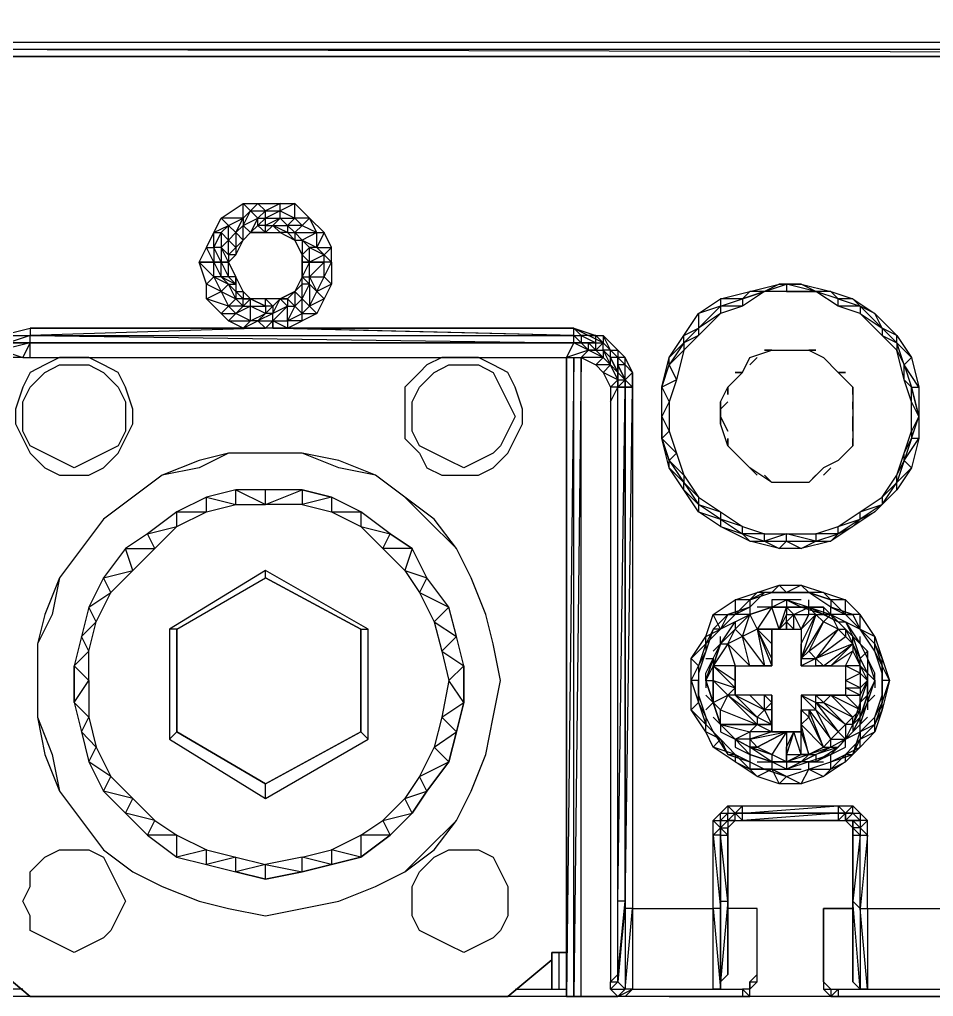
# Model space of a CAD drawing. Header units: millimetres. Extents: x 0 to 3881, y 0 to 2744.
# Drawn here: x 1746.8 to 1777.38, y 1938.23 to 1970.94 of the extents above; entities that cross this region are included whole.
import ezdxf

# ---------------------------------------------------------------- set-up
doc = ezdxf.new("R2010")
doc.units = ezdxf.units.MM

# ---------------------------------------------------------------- blocks, each defined once
blk = doc.blocks.new('A$C147918ED')
at = {"flags": 128}
for points in [[(104.678, 112.379), (104.678, 133.026), (104.678, 133.271), (104.433, 133.271), (104.187, 133.517), (0.737, 133.517), (0.491, 133.271), (0.246, 133.026), (0.246, 112.379), (0.246, 31.96), (0.491, 31.714), (0.491, 31.468), (0.737, 31.468), (1.965, 31.468), (2.211, 31.468), (2.456, 31.468), (102.468, 31.468), (102.713, 31.468), (102.959, 31.468)], [(8.597, 22.135), (9.579, 22.38), (17.454, 22.38), (16.702, 22.38), (16.211, 22.626), (15.966, 22.872), (15.474, 23.363), (15.474, 23.854), (15.229, 24.591), (15.474, 25.082), (15.72, 25.574), (15.966, 26.065), (16.702, 26.556), (17.194, 26.556), (17.945, 26.556), (18.436, 26.556)], [(18.682, 25.819), (19.173, 25.574), (18.927, 26.065), (18.436, 26.556)], [(16.702, 26.065), (16.702, 25.819), (16.948, 26.31)], [(16.948, 25.574), (16.702, 25.328), (16.948, 25.574), (16.702, 25.819), (17.194, 26.065), (16.948, 26.31)], [(16.211, 25.819), (16.457, 25.574), (16.702, 26.065)], [(17.454, 25.819), (17.454, 26.065), (17.194, 25.819), (17.454, 25.574), (16.948, 25.574)], [(18.927, 26.065), (19.419, 25.574)], [(15.229, 24.591), (15.72, 24.591), (15.474, 25.082), (15.72, 25.082), (15.72, 25.574), (16.211, 25.819)], [(15.966, 25.574), (16.211, 25.328), (15.966, 25.082), (15.72, 25.082), (15.966, 25.574), (16.211, 25.819)], [(15.72, 25.574), (15.966, 25.574), (15.966, 25.082), (15.966, 24.591), (15.72, 24.591), (15.966, 24.591), (15.72, 25.082), (15.72, 24.591)], [(16.211, 24.837), (16.211, 25.328), (16.211, 25.819)], [(17.454, 25.574), (17.945, 25.574), (18.436, 25.328), (18.682, 24.837), (18.682, 24.591), (18.682, 24.1), (18.436, 23.609), (17.945, 23.363), (17.454, 23.363), (16.948, 23.363), (16.702, 23.609), (16.457, 24.1), (16.211, 24.591), (16.457, 24.837), (16.702, 25.328), (16.948, 25.574), (17.454, 25.574), (17.454, 25.819), (17.194, 25.819)], [(18.191, 25.574), (18.436, 25.574), (18.436, 25.328), (18.682, 25.328), (18.436, 25.574), (19.173, 25.574), (18.682, 25.328), (18.682, 24.837), (18.927, 25.082), (18.682, 25.328), (19.173, 25.082), (18.927, 25.082), (19.419, 24.837), (18.927, 24.591), (19.419, 24.591), (19.419, 24.837), (19.173, 25.082), (19.173, 25.574), (19.419, 25.574), (19.173, 25.082), (19.664, 25.082), (19.419, 24.837), (19.664, 24.591), (19.664, 23.854), (19.173, 23.609), (19.419, 24.1), (19.664, 23.854), (19.419, 23.363), (18.927, 23.117), (19.173, 23.609), (18.927, 23.854), (18.927, 24.1), (19.173, 23.609), (19.419, 23.363), (19.173, 22.872), (18.927, 23.117), (18.682, 23.363), (18.927, 23.854), (18.682, 23.854), (18.682, 24.1)], [(19.664, 24.591), (19.664, 25.082), (19.419, 25.574)], [(16.457, 24.837), (16.702, 25.328)], [(18.927, 24.591), (18.682, 24.591), (18.927, 24.591), (18.927, 25.082), (18.682, 25.328), (18.682, 24.837), (18.436, 25.328)], [(16.211, 23.854), (15.966, 24.1), (15.966, 24.591), (15.72, 24.591), (15.966, 24.1), (15.72, 24.1), (16.211, 23.854), (15.966, 23.609), (16.457, 23.363), (16.211, 23.117)], [(16.457, 23.854), (16.457, 24.1), (16.211, 24.591), (16.457, 24.1), (16.211, 24.1)], [(19.419, 24.1), (19.664, 24.591), (19.419, 24.591), (18.927, 24.591), (18.682, 24.1), (18.927, 23.854), (18.927, 23.117), (18.682, 22.872), (19.173, 22.872), (18.682, 22.626), (18.682, 22.872), (18.436, 23.117)], [(18.682, 24.591), (18.927, 24.591), (18.682, 24.837)], [(16.211, 23.854), (16.457, 23.854), (16.457, 23.609), (16.702, 23.609), (16.457, 24.1), (16.457, 23.609), (16.702, 23.363)], [(18.191, 22.38), (18.682, 22.626), (18.191, 22.626), (18.682, 22.872), (18.682, 23.363), (18.682, 23.854), (18.436, 23.609), (18.682, 23.363), (18.436, 23.117)], [(39.068, 17.699), (38.577, 16.962), (37.84, 16.225), (37.103, 15.734), (36.367, 15.243), (35.384, 14.997), (34.647, 14.997), (33.665, 15.243), (32.682, 15.734), (31.945, 16.225), (31.454, 16.962), (30.963, 17.699), (30.717, 18.682), (30.717, 19.419), (30.717, 20.401), (30.963, 21.398), (31.454, 22.135), (31.945, 22.872), (32.682, 23.363), (33.665, 23.609), (34.647, 23.854), (35.384, 23.854), (36.367, 23.609), (37.103, 23.363), (37.84, 22.872), (38.577, 22.135)], [(38.577, 22.135), (39.068, 21.398), (38.577, 21.889), (38.577, 22.135), (38.086, 22.38), (37.84, 22.872), (37.349, 23.117), (37.103, 23.363), (36.612, 23.363), (36.367, 23.609), (35.875, 23.609), (35.384, 23.854), (34.893, 23.854), (34.647, 23.854), (34.156, 23.609), (33.665, 23.609), (33.419, 23.363), (32.682, 23.363), (32.682, 23.117), (31.945, 22.872), (31.945, 22.38), (32.682, 23.117), (32.682, 22.872), (31.945, 22.38), (31.945, 22.135)], [(34.893, 23.609), (35.875, 23.609), (34.893, 23.854)], [(36.612, 23.363), (37.349, 23.117), (36.612, 23.117), (36.612, 23.363), (35.875, 23.609)], [(16.948, 22.626), (17.454, 22.872), (16.948, 23.117), (17.454, 23.117), (16.948, 23.363), (16.702, 23.363)], [(17.699, 22.626), (18.191, 23.117), (17.699, 22.872), (17.945, 23.363), (17.454, 23.363)], [(16.457, 22.872), (16.702, 23.117), (16.211, 23.117)], [(16.948, 22.626), (16.948, 23.117), (16.457, 22.872)], [(17.699, 22.626), (17.699, 22.872), (17.454, 22.872), (17.699, 23.117), (17.699, 22.872), (17.194, 22.626)], [(17.699, 23.117), (17.454, 23.117), (17.454, 22.872), (17.194, 22.626), (17.454, 22.38)], [(18.191, 22.38), (17.699, 22.38)], [(27.77, 22.38), (28.261, 22.135), (28.752, 22.135), (29.244, 21.644), (29.489, 21.398)], [(28.015, 21.889), (27.77, 22.135), (27.77, 22.38)], [(37.595, 2.947), (40.297, 2.947), (40.297, 19.91), (40.297, 20.647), (40.542, 21.152), (40.788, 21.644), (41.279, 21.889), (41.77, 22.135), (42.507, 22.38), (62.663, 22.38), (63.399, 22.135), (63.645, 22.135), (64.136, 21.644), (64.382, 21.398)], [(8.597, 22.135), (9.579, 22.135), (8.843, 21.889)], [(27.77, 21.889), (9.579, 21.889), (9.579, 22.135)], [(28.015, 22.135), (28.507, 21.889), (28.015, 21.889), (28.261, 21.889), (28.015, 21.889), (28.261, 21.644), (28.261, 21.889), (28.507, 21.889), (28.507, 22.135)], [(28.752, 21.889), (28.507, 22.135)], [(31.945, 22.135), (31.454, 21.644), (30.963, 21.152), (31.209, 20.647), (30.963, 19.91), (30.717, 19.419), (30.963, 18.927), (30.717, 18.682), (31.209, 18.19), (30.963, 17.945), (31.454, 17.454), (31.454, 17.208), (31.945, 16.717), (31.945, 16.471), (32.682, 16.225), (32.682, 15.98), (31.945, 16.471), (31.945, 16.225), (32.682, 15.98), (32.682, 15.734), (33.419, 15.489), (33.665, 15.243), (34.156, 15.243), (34.647, 14.997), (34.893, 15.243), (35.384, 14.997), (35.875, 15.243), (36.367, 15.243), (36.612, 15.489), (37.103, 15.734), (37.349, 15.98), (37.84, 16.225), (38.086, 16.471), (38.577, 16.962), (38.577, 17.208), (39.068, 17.699), (38.823, 17.945), (39.314, 18.682), (39.068, 17.699)], [(9.334, 21.398), (9.579, 21.398), (9.579, 21.889), (8.843, 21.889), (8.106, 21.644)], [(9.579, 21.398), (9.579, 21.889), (9.334, 21.398), (9.579, 21.889), (8.597, 21.644), (9.334, 21.398), (8.597, 21.398)], [(9.579, 21.398), (12.036, 21.398), (13.509, 21.398), (21.629, 21.398), (23.103, 21.398), (27.524, 21.398), (27.77, 21.889)], [(28.998, 19.91), (28.998, 0.491), (29.244, 0.737), (29.244, 3.193), (29.244, 20.401), (29.244, 20.647), (28.998, 21.152), (28.752, 21.398), (28.261, 21.644), (27.77, 21.889), (28.015, 21.889)], [(28.752, 21.889), (28.998, 21.644), (29.244, 21.644), (29.244, 21.398), (28.998, 21.644), (29.244, 21.398), (28.998, 21.398), (28.752, 21.644), (28.998, 21.152), (28.998, 21.398), (28.998, 21.644), (29.244, 21.398), (29.244, 20.892)], [(30.717, 19.419), (30.717, 20.401), (30.963, 21.152), (30.963, 21.398), (31.454, 21.889), (30.963, 21.152)], [(32.682, 19.91), (32.928, 20.401), (33.419, 20.892), (33.665, 21.398), (34.402, 21.644), (34.893, 21.644), (35.63, 21.644), (36.121, 21.398), (36.612, 20.892), (37.103, 20.401), (37.103, 19.91), (37.103, 19.173), (37.103, 18.436), (36.612, 17.945), (36.121, 17.699), (35.63, 17.208), (34.893, 17.208), (34.402, 17.208), (33.665, 17.699), (33.419, 17.945), (32.928, 18.436), (32.682, 19.173), (32.682, 19.91), (32.928, 20.401), (33.419, 20.892), (33.665, 21.398), (34.402, 21.644), (34.893, 21.644), (35.63, 21.644), (36.121, 21.398), (36.612, 20.892), (37.103, 20.401), (37.103, 19.91), (37.103, 19.173), (37.103, 18.436), (36.612, 17.945), (36.121, 17.699), (35.63, 17.208), (34.893, 17.208), (34.402, 17.208), (33.665, 17.699), (33.419, 17.945), (32.928, 18.436), (32.682, 19.173)], [(27.524, 17.454), (27.524, 21.398), (27.524, 0), (27.77, 0), (28.015, 0), (29.244, 0)], [(28.015, 0), (28.015, 21.398), (27.77, 0), (27.77, 21.398), (27.524, 0), (27.524, 21.398)], [(29.244, 20.892), (29.244, 21.152), (29.244, 21.398), (29.244, 21.152)], [(29.489, 20.647), (29.489, 21.152), (29.489, 21.398), (29.244, 21.398), (29.489, 21.152), (29.244, 21.152)], [(29.735, 20.892), (29.489, 21.398)], [(29.489, 3.193), (29.244, 3.193), (29.489, 20.401)], [(32.682, 19.419), (32.928, 18.927), (32.682, 19.419), (32.682, 19.664)], [(36.121, 0.737), (36.121, 0.491), (36.121, 0.246), (36.367, 0.246), (36.367, 0), (36.612, 0.246), (36.612, 0), (40.542, 0), (40.297, 0.246), (40.542, 0.246), (40.542, 0.491), (40.788, 0.737), (41.033, 0.491), (41.033, 19.91)], [(18.682, 16.962), (19.664, 16.717), (18.682, 16.471), (19.664, 16.225), (20.647, 15.734), (21.384, 14.997), (21.629, 15.489), (22.366, 14.997), (21.384, 14.997), (22.121, 14.26), (22.612, 13.524), (23.103, 12.541), (23.349, 11.559), (23.594, 10.576), (23.349, 9.348), (23.103, 8.351), (22.612, 7.369), (22.121, 6.632), (21.384, 5.895), (22.366, 6.141), (22.121, 6.632), (22.857, 6.877), (22.612, 7.369), (23.594, 7.86), (23.103, 8.351), (23.84, 8.857), (23.349, 9.348), (24.086, 9.839), (23.594, 10.576), (24.086, 11.067), (24.086, 9.839), (23.84, 8.857), (23.594, 7.86), (22.857, 6.877), (22.366, 6.141), (21.629, 5.404), (20.647, 4.667), (19.664, 4.421), (18.682, 4.176), (17.454, 3.93), (16.457, 4.176)], [(18.682, 16.962), (17.454, 16.962)], [(11.053, 9.839), (11.053, 11.067), (11.544, 10.576), (11.544, 11.559), (11.79, 12.541), (12.281, 13.524), (13.018, 14.26), (13.755, 14.997), (14.492, 15.734), (15.474, 16.225), (16.457, 16.471), (17.454, 16.471)], [(34.893, 15.243), (35.875, 15.243), (34.893, 15.489)], [(20.892, 8.611), (20.892, 12.296), (17.454, 14.26), (14.246, 12.296), (14.246, 8.611), (17.454, 6.632), (20.892, 8.611), (20.647, 8.857), (17.454, 7.123)], [(20.647, 12.296), (17.454, 14.015), (17.454, 14.26)], [(14.492, 12.296), (17.454, 14.015), (20.647, 12.296)], [(37.349, 8.351), (36.858, 7.86), (36.121, 7.369), (35.384, 7.123), (34.647, 7.123), (33.91, 7.369), (33.174, 7.86), (32.437, 8.351), (32.191, 8.857), (31.7, 9.594), (31.7, 10.576), (31.7, 11.313), (32.191, 12.05), (32.437, 12.787), (33.174, 13.278), (33.91, 13.524), (34.647, 13.769), (35.384, 13.769), (36.121, 13.524), (36.858, 13.278), (37.349, 12.787)], [(37.84, 11.804), (38.086, 11.067), (37.84, 11.559), (37.84, 11.804), (37.349, 12.296), (37.349, 12.787), (36.858, 12.787), (36.858, 13.278), (36.367, 13.278), (36.121, 13.524), (35.63, 13.524), (35.384, 13.769), (34.893, 13.524), (34.647, 13.769), (34.402, 13.524), (33.91, 13.524), (33.665, 13.278), (33.174, 13.278), (33.174, 12.787), (33.665, 13.278), (33.665, 13.032), (33.174, 12.787), (32.928, 12.787), (32.682, 12.296), (32.437, 12.296), (32.191, 11.804), (32.191, 11.559)], [(35.384, 13.278), (34.893, 13.278), (35.63, 13.032), (35.63, 13.278)], [(34.893, 13.032), (35.384, 13.032), (34.893, 13.278), (35.384, 13.032), (35.63, 13.032)], [(34.647, 12.296), (34.402, 12.296), (34.647, 12.296), (34.402, 13.032), (33.91, 12.296), (34.156, 11.067), (33.665, 11.067), (32.928, 11.804)], [(32.928, 11.804), (33.174, 11.067), (33.665, 11.067), (33.419, 12.05), (33.665, 12.787), (33.91, 12.296), (33.419, 12.05), (34.156, 11.067)], [(33.174, 12.541), (33.665, 12.787), (33.174, 12.787)], [(33.665, 13.032), (33.665, 12.787), (34.402, 13.032), (33.91, 13.032)], [(34.402, 11.804), (34.402, 12.296), (33.91, 12.296), (34.647, 12.296), (34.893, 13.032), (34.893, 12.787), (35.138, 12.787)], [(34.647, 12.296), (34.893, 12.296), (34.893, 12.541), (34.893, 12.296), (35.138, 12.296), (35.384, 12.296), (35.138, 12.787), (35.63, 12.787), (35.384, 12.296), (35.63, 12.787), (35.63, 13.032), (35.875, 12.787), (36.367, 12.787)], [(35.384, 13.032), (35.63, 13.032), (34.893, 13.032), (35.138, 12.787), (35.63, 13.032)], [(35.875, 11.313), (35.63, 11.559), (35.384, 11.313), (35.875, 11.313), (35.384, 11.067), (35.384, 11.313), (36.121, 12.541), (35.875, 12.787), (35.384, 11.313), (35.384, 11.804), (35.875, 12.787), (35.384, 12.296), (35.384, 11.804)], [(35.63, 13.032), (36.367, 12.787), (36.367, 13.032)], [(35.875, 12.787), (35.63, 12.787)], [(36.121, 12.541), (36.367, 12.787), (36.612, 12.296), (36.858, 12.296), (36.858, 12.05), (37.103, 11.804), (37.103, 11.559), (37.349, 11.067)], [(36.858, 12.787), (36.367, 12.787), (36.858, 12.541), (37.349, 12.296)], [(37.349, 12.296), (37.84, 12.05), (37.349, 12.787)], [(32.437, 11.559), (32.682, 11.804), (33.174, 12.541), (32.682, 12.296)], [(36.612, 12.541), (37.103, 12.05), (36.858, 12.296), (37.103, 11.804), (37.103, 12.05), (37.349, 11.804)], [(36.858, 12.541), (37.349, 11.804), (37.349, 12.05)], [(14.246, 8.611), (14.492, 8.857), (14.492, 12.296), (14.246, 12.296)], [(17.454, 6.632), (17.454, 7.123), (14.492, 8.857), (14.492, 12.296), (14.492, 8.857), (17.454, 7.123), (20.647, 8.857)], [(20.647, 12.296), (20.892, 12.296)], [(32.682, 11.804), (33.174, 12.296), (32.682, 11.804), (32.928, 11.804), (32.437, 11.067)], [(33.174, 10.085), (33.174, 10.331), (33.174, 10.576), (33.174, 11.067), (33.665, 11.067), (34.156, 11.067), (34.402, 11.067), (34.402, 12.296), (34.647, 12.296), (34.893, 12.296), (35.138, 12.296), (35.384, 12.296), (35.384, 11.804), (35.384, 11.313), (35.384, 11.067), (35.875, 11.067), (36.367, 11.067), (36.858, 11.067), (36.858, 10.576), (36.858, 10.331), (36.858, 10.085), (36.367, 10.085), (35.875, 10.085), (35.384, 10.085), (35.384, 9.594)], [(34.402, 11.067), (34.402, 11.313), (34.402, 11.804), (34.402, 12.296), (34.402, 11.067), (34.402, 11.313), (34.402, 11.804), (33.91, 12.296)], [(32.191, 11.313), (32.437, 11.313), (32.682, 11.804), (32.682, 12.05)], [(32.437, 10.576), (32.437, 11.067), (32.682, 11.804)], [(32.682, 11.804), (32.437, 11.067)], [(37.103, 11.804), (35.875, 11.313), (36.121, 11.067), (35.875, 11.067), (36.367, 11.067), (36.121, 11.067), (37.103, 11.804), (36.858, 12.05)], [(36.367, 11.067), (37.103, 11.804), (37.103, 11.559), (36.367, 11.067), (36.858, 11.067), (37.103, 11.559), (37.349, 11.067), (37.349, 10.822), (36.858, 11.067), (36.858, 10.576), (37.349, 10.822), (37.349, 10.331), (36.858, 10.576), (36.858, 10.331), (37.349, 10.331), (37.349, 10.085)], [(37.349, 11.804), (37.595, 11.313), (37.595, 11.559), (37.595, 10.822), (37.349, 11.313), (37.595, 10.822), (37.349, 11.067), (36.858, 11.067)], [(32.191, 11.559), (31.945, 10.822), (31.945, 10.576), (31.945, 10.085), (31.945, 9.839), (32.191, 9.348), (32.191, 9.102), (32.437, 8.857), (32.682, 8.611), (32.928, 8.106), (33.174, 8.106), (33.665, 7.86), (33.665, 7.614), (33.174, 8.106), (33.174, 7.86), (33.665, 7.614), (33.91, 7.369), (34.402, 7.614), (34.647, 7.123), (34.893, 7.369), (35.384, 7.123), (35.63, 7.614), (36.121, 7.369), (36.367, 7.614), (36.858, 7.86), (36.858, 8.106), (37.349, 8.351), (37.349, 8.611), (37.84, 8.857), (37.349, 8.351)], [(32.437, 9.348), (32.682, 9.102), (32.682, 8.857), (33.174, 8.611), (33.174, 8.351), (33.665, 8.106), (33.174, 8.611), (32.682, 9.102), (32.437, 9.839), (32.191, 10.576), (32.191, 10.822), (32.437, 11.313), (32.191, 10.576), (32.191, 10.331)], [(37.595, 11.313), (37.595, 10.822), (37.595, 10.576), (37.595, 10.085), (37.349, 9.348), (37.595, 10.085), (37.349, 9.839), (37.349, 9.594), (37.103, 9.102), (37.103, 9.348)], [(24.086, 9.839), (24.086, 11.067)], [(31.7, 10.576), (31.945, 11.067), (31.945, 10.576), (31.7, 10.576), (31.945, 9.839), (31.945, 10.576)], [(33.174, 10.331), (33.174, 10.085), (33.174, 10.331), (33.174, 10.576), (33.174, 11.067), (32.437, 11.067)], [(37.349, 10.331), (37.595, 10.576), (37.349, 9.839), (37.349, 10.085), (37.595, 10.576)], [(37.84, 10.085), (37.595, 9.839), (37.84, 10.576), (37.84, 10.331)], [(38.332, 10.576), (38.086, 10.576)], [(11.053, 9.839), (11.299, 8.857)], [(32.191, 9.594), (32.437, 9.839), (32.191, 10.085)], [(34.402, 7.86), (33.665, 8.351), (33.174, 8.611), (33.665, 8.351), (33.665, 8.106), (33.174, 8.611), (32.682, 9.102), (32.437, 9.839)], [(32.682, 9.102), (33.91, 9.102), (32.928, 10.085)], [(34.156, 9.594), (33.665, 10.085), (33.174, 10.085), (34.156, 9.594), (33.91, 9.348), (33.91, 9.102), (34.402, 8.857), (33.665, 8.857)], [(34.402, 8.857), (34.402, 9.102), (34.402, 9.594), (34.402, 10.085), (34.156, 10.085), (33.665, 10.085), (33.174, 10.085)], [(34.402, 9.102), (34.402, 9.594), (34.156, 9.594), (34.402, 9.839), (34.402, 9.594), (34.402, 10.085), (34.402, 8.857), (34.402, 9.102), (33.91, 9.102), (34.402, 9.102), (33.91, 9.348)], [(34.402, 10.085), (34.402, 8.857), (34.647, 8.857), (34.893, 8.857), (35.138, 8.857), (35.384, 8.857), (35.384, 9.102)], [(34.893, 7.86), (35.384, 8.106), (35.63, 8.106), (35.384, 8.106), (35.384, 8.857), (35.63, 8.106), (36.121, 8.351), (36.367, 8.351), (36.367, 8.611), (36.858, 8.611), (37.103, 9.102), (37.103, 8.857), (37.349, 9.102), (37.349, 9.348), (37.349, 9.839), (37.103, 9.102), (37.349, 9.348), (37.103, 8.857)], [(35.875, 9.839), (36.121, 9.839), (35.875, 10.085), (36.367, 10.085), (36.121, 9.839)], [(35.875, 9.594), (35.875, 9.839)], [(36.367, 10.085), (36.858, 10.085), (37.349, 9.594), (37.349, 10.085)], [(37.595, 9.348), (37.349, 9.102), (37.595, 9.839), (37.595, 9.594)], [(35.384, 9.102), (35.63, 9.348), (36.121, 8.351), (35.63, 9.594), (35.875, 9.594)], [(35.63, 9.594), (36.367, 8.611), (36.121, 8.351)], [(11.299, 8.857), (11.544, 7.86)], [(32.682, 9.102), (33.665, 8.857), (33.91, 9.102)], [(34.893, 8.857), (34.402, 8.106), (33.91, 8.351), (33.665, 8.351), (33.91, 8.351), (33.665, 8.611), (33.665, 8.351)], [(34.893, 8.857), (34.893, 8.351), (34.893, 8.106), (34.893, 7.86), (34.893, 8.106), (35.384, 8.106), (35.138, 8.857), (34.893, 8.857), (34.893, 8.351), (35.138, 8.857), (34.893, 8.106), (34.893, 8.351)], [(35.384, 8.106), (35.384, 8.857), (35.138, 8.857)], [(35.384, 9.102), (35.384, 8.857)], [(37.103, 9.102), (36.858, 9.102), (36.858, 8.611), (36.612, 8.857)], [(36.858, 8.611), (36.612, 8.351), (36.858, 8.611), (36.367, 8.351), (36.612, 8.351), (35.875, 8.106), (36.367, 8.351), (35.63, 8.106), (35.875, 8.106), (35.384, 7.86)], [(35.875, 7.86), (36.612, 8.351), (36.367, 8.106), (35.875, 7.86), (35.384, 7.86)], [(11.544, 7.86), (12.036, 6.877)], [(33.91, 7.86), (34.402, 7.86), (33.665, 8.106), (33.665, 7.86)], [(34.893, 7.369), (35.63, 7.614), (36.367, 7.614), (36.367, 7.86), (36.858, 8.106), (36.367, 7.614)], [(35.63, 7.614), (35.63, 7.86), (34.893, 7.614), (35.384, 7.614)], [(36.367, 7.86), (36.367, 8.106), (35.63, 7.86), (36.121, 7.86)], [(12.036, 6.877), (12.772, 6.141)], [(29.735, 2.947), (32.437, 2.947), (32.437, 5.404), (32.437, 5.895), (32.682, 6.141), (32.928, 6.386), (33.419, 6.386), (36.612, 6.386), (37.103, 6.386), (37.349, 6.141)], [(36.612, 6.141), (33.419, 5.895), (33.419, 6.141), (36.612, 6.386), (36.612, 6.141), (33.419, 6.141), (33.174, 6.141), (33.419, 6.141), (33.419, 6.386), (33.174, 6.141), (32.928, 5.895)], [(36.612, 6.386), (36.858, 6.141)], [(12.772, 6.141), (13.509, 5.404)], [(32.437, 5.404), (32.682, 5.649), (32.437, 5.895), (32.682, 5.895), (32.682, 6.141), (32.928, 6.141)], [(32.682, 5.404), (32.682, 5.649), (32.682, 5.895), (32.682, 5.649), (32.682, 5.404), (32.682, 5.649), (32.928, 5.895), (32.928, 6.141)], [(32.928, 6.141), (32.682, 5.895), (32.928, 5.895), (32.928, 5.649), (32.928, 5.404), (32.928, 5.649), (33.174, 5.895), (33.419, 5.895), (36.612, 5.895), (36.858, 5.895), (37.103, 5.649), (37.103, 5.404), (37.349, 5.404), (37.103, 5.649)], [(32.928, 3.193), (32.682, 5.404), (32.928, 5.404), (32.682, 5.649), (32.928, 5.649), (33.174, 5.895), (32.928, 5.895)], [(32.928, 5.895), (32.928, 6.141)], [(33.174, 5.895), (33.419, 5.895), (33.174, 6.141)], [(36.858, 6.141), (36.612, 6.141), (36.612, 5.895), (33.419, 5.895)], [(37.103, 5.649), (37.103, 5.895), (37.349, 5.895), (36.858, 5.895)], [(37.349, 5.649), (37.103, 5.895)], [(37.349, 5.649), (37.595, 5.895), (37.349, 5.895), (37.349, 5.649), (37.103, 5.649)], [(37.595, 5.404), (37.595, 5.895), (37.349, 6.141)], [(13.509, 5.404), (14.492, 4.667)], [(32.682, 2.947), (32.682, 3.193), (32.928, 3.193), (32.928, 5.404), (32.928, 3.193), (32.928, 0.737), (32.928, 3.193), (32.682, 0.491), (32.682, 3.193), (32.682, 0.246), (32.682, 2.947), (32.437, 2.947)], [(37.103, 5.404), (37.103, 3.193), (37.103, 0.737), (37.103, 0.491), (37.349, 0.246), (37.595, 0.246), (37.349, 2.947), (37.349, 0.246), (37.103, 3.193), (37.103, 0.737)], [(14.492, 4.667), (15.474, 4.421)], [(15.474, 4.421), (16.457, 4.176)], [(17.454, 3.93), (17.454, 4.421)], [(33.91, 0.737), (33.665, 0.491), (33.91, 0.491), (33.91, 0.737), (33.91, 2.947), (32.928, 2.947), (32.928, 0.737), (32.682, 0.491), (32.682, 0.246), (32.437, 0.246), (33.419, 0.246), (33.419, 0), (29.489, 0), (29.244, 0), (28.998, 0.246), (28.998, 0.491), (29.244, 0.491), (28.998, 0.246), (29.489, 0.246), (29.244, 0), (29.735, 0.246), (29.489, 0)], [(29.735, 0.246), (29.489, 0.246), (29.244, 0.491), (29.244, 0.737), (29.489, 3.193), (29.244, 0.491), (29.489, 2.947), (29.489, 0.246), (29.735, 2.947), (29.735, 0.246), (32.437, 0.246), (32.437, 2.947), (32.682, 0.246), (32.437, 0.246)], [(33.91, 0.491), (33.91, 0.737), (33.91, 2.947), (32.928, 2.947)], [(36.121, 0.491), (36.121, 0.737), (36.121, 2.947), (37.103, 2.947), (36.121, 2.947), (36.121, 0.737), (36.121, 0.491), (36.367, 0.246), (36.612, 0.246), (37.595, 0.246)], [(37.595, 2.947), (37.595, 0.246), (40.297, 0.246), (40.297, 2.947)], [(27.033, 0.246), (27.279, 0.246), (27.524, 0.246), (27.524, 1.474)], [(27.279, 0.246), (27.279, 1.474)], [(30.963, 0), (33.419, 0), (33.665, 0), (33.665, 0.246), (33.91, 0.491)], [(36.121, 0.491), (36.121, 0.246), (36.367, 0), (36.612, 0), (39.068, 0)], [(9.334, 0.246), (7.614, 0.246), (7.369, 0.246), (7.369, 0), (7.123, 0), (6.878, 0), (5.895, 0)], [(25.805, 0.246), (27.033, 0.246)]]:
    blk.add_lwpolyline(points, dxfattribs=at)
for points in [[(104.187, 31.468), (0.737, 31.714), (104.187, 31.714), (104.187, 31.468)], [(0.737, 31.468), (104.187, 31.468), (0.737, 31.468)], [(104.187, 31.468), (0.737, 31.468)], [(16.702, 26.556), (16.948, 26.31), (16.702, 26.065)], [(17.194, 26.556), (16.948, 26.31), (17.454, 26.31)], [(17.945, 26.556), (17.454, 26.31), (17.945, 26.31)], [(17.945, 26.31), (18.436, 26.065), (18.436, 26.556)], [(17.454, 26.31), (17.194, 26.065), (17.454, 26.065)], [(17.945, 26.31), (17.454, 26.065), (17.945, 26.065)], [(15.966, 26.065), (16.211, 25.819), (16.702, 26.065)], [(17.194, 26.065), (16.948, 25.574), (17.194, 25.819)], [(17.945, 26.065), (17.454, 25.819), (17.699, 25.819)], [(17.945, 26.065), (18.436, 26.065), (18.191, 25.819), (18.191, 25.574), (17.945, 25.574), (18.436, 25.328), (18.191, 25.574), (17.699, 25.819), (18.191, 25.819)], [(18.436, 26.065), (18.682, 25.819), (18.191, 25.819), (18.436, 25.574), (18.682, 25.819), (18.927, 26.065)], [(16.211, 25.328), (16.457, 25.574), (16.457, 25.082), (16.211, 25.328)], [(16.457, 25.082), (16.702, 25.328), (16.702, 25.819), (16.457, 25.574), (16.702, 25.328)], [(17.699, 25.819), (17.454, 25.574), (17.945, 25.574)], [(15.966, 25.082), (16.211, 24.837), (16.211, 24.591), (15.966, 24.591), (16.211, 24.591)], [(16.211, 24.837), (16.457, 25.082), (16.457, 24.837)], [(15.72, 24.1), (15.72, 24.591), (15.229, 24.591)], [(16.211, 24.591), (15.966, 24.591), (16.211, 24.1), (15.966, 24.1), (16.457, 23.854), (16.211, 24.1)], [(16.211, 24.591), (16.457, 24.837), (16.211, 24.591)], [(18.682, 24.837), (18.682, 24.591), (18.682, 24.837), (18.682, 24.591), (18.927, 24.591)], [(18.682, 24.591), (18.682, 24.1)], [(18.682, 24.1), (18.927, 24.1), (18.927, 24.591), (18.682, 24.1)], [(18.927, 24.1), (19.419, 24.1), (19.419, 24.591), (18.927, 24.1)], [(15.72, 24.1), (15.966, 23.609), (15.474, 23.854)], [(18.682, 24.1), (18.436, 23.609), (18.682, 23.854)], [(15.966, 23.609), (16.211, 23.117), (15.474, 23.363)], [(16.211, 23.854), (16.457, 23.609), (16.457, 23.363), (16.702, 23.117), (16.702, 23.363), (16.457, 23.363)], [(16.702, 23.363), (16.948, 23.363), (16.702, 23.609)], [(17.945, 23.363), (18.436, 23.609), (18.191, 23.363), (18.191, 23.117)], [(18.191, 23.363), (18.436, 23.609), (18.436, 23.117)], [(31.945, 22.135), (31.454, 21.889), (31.454, 21.644), (31.209, 20.647), (30.717, 20.401), (30.963, 19.91), (30.963, 18.927), (31.209, 18.19), (31.454, 17.454), (31.945, 16.717), (32.682, 16.225), (33.419, 15.734), (34.156, 15.489), (34.893, 15.489), (35.875, 15.489), (36.612, 15.734), (37.349, 16.225), (38.086, 16.717), (38.577, 17.454), (38.823, 18.19), (39.068, 18.927), (39.068, 19.91), (38.823, 20.647), (38.577, 21.644), (38.086, 22.135), (37.349, 22.872), (36.612, 23.117), (35.875, 23.609), (34.893, 23.609), (34.156, 23.609), (33.419, 23.117), (32.682, 22.872)], [(33.419, 23.363), (34.156, 23.609)], [(34.156, 23.609), (34.893, 23.854), (34.893, 23.609)], [(16.702, 23.117), (16.948, 23.117), (16.948, 23.363)], [(17.454, 23.363), (16.948, 23.363), (17.454, 23.117), (17.454, 23.363)], [(17.454, 23.363), (17.699, 23.117), (17.945, 23.363)], [(17.945, 23.363), (18.191, 23.363), (17.945, 23.363)], [(32.682, 23.117), (33.419, 23.363), (33.419, 23.117)], [(16.211, 23.117), (15.966, 22.872), (16.457, 22.872)], [(18.191, 23.117), (18.436, 23.117), (18.191, 22.626)], [(37.349, 23.117), (37.349, 22.872), (38.086, 22.38)], [(16.457, 22.872), (16.211, 22.626), (16.948, 22.626)], [(16.948, 22.626), (16.702, 22.38), (17.194, 22.626)], [(17.454, 22.38), (17.194, 22.626), (17.699, 22.626), (17.454, 22.38)], [(17.699, 22.626), (17.699, 22.38)], [(17.699, 22.626), (18.191, 22.626), (18.191, 22.38)], [(9.579, 22.135), (27.77, 22.135), (17.454, 22.38), (9.579, 22.135)], [(9.579, 22.38), (9.579, 22.135), (27.77, 21.889), (27.77, 22.135), (17.699, 22.38), (17.454, 22.38)], [(17.699, 22.38), (27.77, 22.38)], [(27.77, 22.38), (28.507, 22.135), (28.015, 22.135), (27.77, 22.38)], [(31.454, 21.889), (31.454, 22.135), (31.945, 22.38), (31.454, 21.889)], [(38.086, 22.38), (38.086, 22.135), (38.577, 21.889)], [(27.77, 22.135), (28.015, 22.135), (28.015, 21.889), (27.77, 22.135)], [(28.261, 22.135), (28.507, 22.135), (28.752, 21.889)], [(28.752, 21.889), (28.998, 21.644), (28.752, 22.135)], [(8.843, 21.889), (9.579, 21.889), (8.843, 21.889)], [(27.77, 21.889), (9.579, 21.889)], [(27.524, 21.398), (27.77, 21.889), (27.524, 21.398), (27.77, 21.889), (27.524, 21.398), (28.015, 21.398), (28.261, 21.644), (27.524, 21.398)], [(28.015, 21.889), (27.77, 21.889), (28.015, 21.889)], [(28.015, 21.889), (28.261, 21.644)], [(28.507, 21.644), (28.261, 21.889), (28.507, 21.644)], [(28.752, 21.398), (28.507, 21.644), (28.261, 21.644), (28.507, 21.644)], [(28.507, 21.644), (28.507, 21.889), (28.752, 21.889), (28.507, 21.644)], [(28.752, 21.398), (28.507, 21.644), (28.752, 21.644), (28.752, 21.398)], [(28.752, 21.644), (28.752, 21.889), (28.998, 21.644), (28.752, 21.644)], [(34.402, 21.644), (34.156, 21.644)], [(35.875, 21.644), (35.63, 21.644)], [(38.577, 21.889), (38.577, 21.644), (38.823, 21.152)], [(8.106, 1.474), (7.86, 1.474), (7.614, 1.474), (7.86, 1.474), (8.106, 1.474), (8.106, 1.228), (9.579, 0), (25.559, 0), (27.033, 1.228), (27.033, 1.474), (27.279, 1.474), (27.524, 1.474), (27.524, 21.398), (27.524, 1.474), (27.279, 1.474), (27.033, 1.474), (27.033, 1.228), (25.559, 0), (9.579, 0), (8.106, 1.228)], [(9.088, 19.173), (9.334, 18.682), (9.579, 18.19), (10.071, 17.699), (10.562, 17.454), (11.053, 17.454), (11.544, 17.454), (12.036, 17.699), (12.527, 18.19), (12.772, 18.682), (13.018, 19.173), (13.018, 19.664), (12.772, 20.401), (12.527, 20.892), (12.036, 21.152), (11.544, 21.398), (11.053, 21.398), (10.562, 21.398), (10.071, 21.152), (9.579, 20.892), (9.334, 20.401), (9.088, 19.664)], [(13.018, 19.664), (12.772, 20.401), (12.527, 20.892), (12.036, 21.152), (11.544, 21.398), (11.053, 21.398), (10.562, 21.398), (10.071, 21.152), (9.579, 20.892), (9.334, 20.401), (9.088, 19.664), (9.088, 19.173), (9.334, 18.682), (9.579, 18.19), (10.071, 17.699), (10.562, 17.454), (11.053, 17.454), (11.544, 17.454), (12.036, 17.699), (12.527, 18.19), (12.772, 18.682), (13.018, 19.173)], [(22.121, 19.173), (22.121, 18.682), (22.612, 18.19), (22.857, 17.699), (23.349, 17.454), (24.086, 17.454), (24.577, 17.454), (25.068, 17.699), (25.559, 18.19), (25.805, 18.682), (26.05, 19.173), (26.05, 19.664), (25.805, 20.401), (25.559, 20.892), (25.068, 21.152), (24.577, 21.398), (24.086, 21.398), (23.349, 21.398), (22.857, 21.152), (22.612, 20.892), (22.121, 20.401), (22.121, 19.664)], [(26.05, 19.664), (25.805, 20.401), (25.559, 20.892), (25.068, 21.152), (24.577, 21.398), (24.086, 21.398), (23.349, 21.398), (22.857, 21.152), (22.612, 20.892), (22.121, 20.401), (22.121, 19.664), (22.121, 19.173), (22.121, 18.682), (22.612, 18.19), (22.857, 17.699), (23.349, 17.454), (24.086, 17.454), (24.577, 17.454), (25.068, 17.699), (25.559, 18.19), (25.805, 18.682), (26.05, 19.173)], [(28.015, 21.398), (28.507, 21.152), (28.752, 21.398)], [(28.752, 21.398), (28.998, 21.152)], [(28.998, 21.398), (29.244, 20.892), (28.998, 21.152), (29.244, 20.892)], [(33.91, 21.398), (33.665, 21.152)], [(36.367, 21.152), (36.121, 21.398)], [(38.823, 21.152), (39.068, 21.398), (39.314, 20.401)], [(9.334, 19.91), (9.579, 20.401), (10.071, 20.892), (10.562, 21.152), (11.053, 21.152), (11.544, 21.152), (12.036, 20.892), (12.527, 20.401), (12.772, 19.91), (12.772, 19.419), (12.772, 18.927), (12.527, 18.436), (12.036, 18.19), (11.544, 17.945), (11.053, 17.699), (10.562, 17.945), (10.071, 18.19), (9.579, 18.436), (9.334, 18.927), (9.334, 19.419)], [(10.562, 17.945), (10.071, 18.19), (9.579, 18.436), (9.334, 18.927), (9.334, 19.419), (9.334, 19.91), (9.579, 20.401), (10.071, 20.892), (10.562, 21.152), (11.053, 21.152), (11.544, 21.152), (12.036, 20.892), (12.527, 20.401), (12.772, 19.91), (12.772, 19.419), (12.772, 18.927), (12.527, 18.436), (12.036, 18.19), (11.544, 17.945), (11.053, 17.699)], [(22.366, 19.419), (22.366, 19.91), (22.612, 20.401), (23.103, 20.892), (23.594, 21.152), (24.086, 21.152), (24.577, 21.152), (25.068, 20.892), (25.314, 20.401), (25.559, 19.91), (25.805, 19.419), (25.559, 18.927), (25.314, 18.436), (25.068, 18.19), (24.577, 17.945), (24.086, 17.699), (23.594, 17.945), (23.103, 18.19), (22.612, 18.436), (22.366, 18.927)], [(23.594, 17.945), (23.103, 18.19), (22.612, 18.436), (22.366, 18.927), (22.366, 19.419), (22.366, 19.91), (22.612, 20.401), (23.103, 20.892), (23.594, 21.152), (24.086, 21.152), (24.577, 21.152), (25.068, 20.892), (25.314, 20.401), (25.559, 19.91), (25.805, 19.419), (25.559, 18.927), (25.314, 18.436), (25.068, 18.19), (24.577, 17.945), (24.086, 17.699)], [(28.507, 21.152), (28.752, 20.892), (28.998, 21.152), (28.507, 21.152)], [(29.244, 21.152), (29.489, 20.647), (29.244, 20.401), (29.489, 20.401), (29.489, 20.647)], [(29.489, 21.152), (29.735, 20.892), (29.489, 20.647), (29.489, 21.152)], [(38.823, 20.647), (38.823, 21.152), (39.068, 20.401), (39.314, 19.419), (39.068, 18.927), (39.068, 18.682), (38.823, 17.945), (38.823, 18.19), (39.068, 18.682), (39.314, 19.419), (39.068, 19.91), (39.068, 20.401)], [(28.752, 20.892), (28.998, 20.401), (29.244, 20.647), (28.752, 20.892)], [(29.244, 20.647), (29.244, 20.892), (29.244, 20.647)], [(29.244, 20.892), (29.244, 20.647), (29.489, 20.647)], [(29.244, 20.401), (29.244, 20.647), (29.244, 20.401)], [(29.489, 20.647), (29.489, 20.401)], [(29.489, 20.647), (29.735, 20.401), (29.489, 20.401)], [(29.735, 20.401), (29.735, 20.892), (29.735, 20.401)], [(33.419, 20.892), (33.174, 20.892)], [(36.858, 20.892), (36.612, 20.892)], [(28.998, 19.91), (29.244, 20.401), (28.998, 20.401)], [(29.244, 20.401), (29.489, 20.401), (29.244, 20.401)], [(29.735, 20.401), (29.489, 20.401)], [(29.735, 2.947), (29.489, 2.947), (29.489, 3.193), (29.489, 20.401), (29.489, 2.947), (29.735, 20.401)], [(32.928, 20.401), (32.928, 20.155)], [(37.103, 20.155), (37.103, 20.401)], [(39.314, 20.401), (39.314, 19.419), (39.068, 20.401)], [(32.928, 19.91), (32.682, 19.664)], [(32.682, 19.91), (32.682, 19.173), (32.682, 19.91), (32.682, 19.173), (32.682, 19.91)], [(37.103, 19.664), (37.103, 19.91)], [(30.717, 18.682), (30.717, 19.419)], [(37.103, 18.927), (37.103, 19.419)], [(39.314, 18.682), (39.068, 18.682), (39.314, 19.419), (39.314, 18.682)], [(30.963, 17.945), (30.717, 18.682), (30.963, 17.945)], [(32.928, 18.682), (32.928, 18.436)], [(37.103, 18.436), (37.103, 18.682)], [(9.825, 9.348), (10.071, 8.106), (10.562, 6.877), (11.299, 5.895), (12.036, 4.912), (13.018, 4.176), (14.001, 3.684), (15.229, 3.193), (16.211, 2.947), (17.454, 2.702), (18.682, 2.947), (19.91, 3.193), (21.138, 3.684), (22.121, 4.176), (23.103, 4.912), (23.84, 5.895), (24.331, 6.877), (24.822, 8.106), (25.068, 9.348), (25.314, 10.576), (25.068, 11.804), (24.822, 12.787), (24.331, 14.015), (23.84, 14.997), (23.103, 15.98), (22.121, 16.717), (21.138, 17.454), (19.91, 17.945), (18.682, 18.19), (17.454, 18.19), (16.211, 18.19), (15.229, 17.945), (14.001, 17.454), (13.018, 16.717), (12.036, 15.98), (11.299, 14.997), (10.562, 14.015), (10.071, 12.787), (9.825, 11.804), (9.825, 10.576)], [(9.825, 9.348), (10.071, 8.106), (10.562, 6.877), (11.299, 5.895), (12.036, 4.912), (13.018, 4.176), (14.001, 3.684), (15.229, 3.193), (16.211, 2.947), (17.454, 2.702), (18.682, 2.947), (19.91, 3.193), (21.138, 3.684), (22.121, 4.176), (23.103, 4.912), (23.84, 5.895), (24.331, 6.877), (24.822, 8.106), (25.068, 9.348), (25.314, 10.576), (25.068, 11.804), (24.822, 12.787), (24.331, 14.015), (23.84, 14.997), (23.103, 15.98), (22.121, 16.717), (21.138, 17.454), (19.91, 17.945), (18.682, 18.19), (17.454, 18.19), (16.211, 18.19), (15.229, 17.945), (14.001, 17.454), (13.018, 16.717), (12.036, 15.98), (11.299, 14.997), (10.562, 14.015), (10.071, 12.787), (9.825, 11.804), (9.825, 10.576)], [(16.211, 18.19), (15.229, 17.699), (14.001, 17.454), (13.018, 16.717), (12.036, 15.98), (11.299, 14.997), (10.562, 14.015), (10.316, 12.787), (9.825, 11.804), (9.825, 10.576), (9.825, 9.348), (10.316, 8.106), (10.562, 6.877), (11.299, 5.895), (12.036, 4.912), (13.018, 4.176), (14.001, 3.684), (15.229, 3.193), (16.211, 2.947), (17.454, 2.702), (18.682, 2.947), (19.91, 3.193), (21.138, 3.684), (22.121, 4.176), (22.857, 4.912), (23.84, 5.895), (24.331, 6.877), (24.822, 8.106), (25.068, 9.348), (25.314, 10.576), (25.068, 11.804), (24.822, 12.787), (24.331, 14.015), (23.84, 14.997), (22.857, 15.98), (22.121, 16.717), (21.138, 17.454), (19.91, 17.699), (18.682, 18.19), (17.454, 18.19)], [(25.068, 11.804), (24.822, 12.787), (24.331, 14.015), (23.84, 14.997), (22.857, 15.98), (22.121, 16.717), (21.138, 17.454), (19.91, 17.699), (18.682, 18.19), (17.454, 18.19), (16.211, 18.19), (15.229, 17.699), (14.001, 17.454), (13.018, 16.717), (12.036, 15.98), (11.299, 14.997), (10.562, 14.015), (10.316, 12.787), (9.825, 11.804), (9.825, 10.576), (9.825, 9.348), (10.316, 8.106), (10.562, 6.877), (11.299, 5.895), (12.036, 4.912), (13.018, 4.176), (14.001, 3.684), (15.229, 3.193), (16.211, 2.947), (17.454, 2.702), (18.682, 2.947), (19.91, 3.193), (21.138, 3.684), (22.121, 4.176), (22.857, 4.912), (23.84, 5.895), (24.331, 6.877), (24.822, 8.106), (25.068, 9.348), (25.314, 10.576)], [(33.174, 18.19), (33.419, 17.945)], [(36.612, 17.945), (36.858, 18.19)], [(30.963, 17.945), (31.454, 17.208), (30.963, 17.699)], [(33.665, 17.699), (33.91, 17.454)], [(36.121, 17.454), (36.367, 17.699)], [(38.577, 17.454), (38.823, 17.945), (38.577, 17.208)], [(34.156, 17.454), (34.402, 17.208)], [(35.63, 17.208), (35.875, 17.454)], [(31.454, 17.208), (31.945, 16.471), (31.454, 16.962)], [(38.086, 16.717), (38.086, 16.471), (38.577, 17.208)], [(18.682, 4.176), (19.664, 4.421), (20.647, 4.667), (21.629, 5.404), (22.366, 6.141), (22.857, 6.877), (23.594, 7.86), (23.84, 8.857), (24.086, 9.839), (24.086, 11.067), (23.84, 12.05), (23.594, 13.032), (22.857, 14.015), (22.366, 14.997), (21.629, 15.489), (20.647, 16.225), (19.664, 16.717), (18.682, 16.962), (17.454, 16.962), (16.457, 16.962), (15.474, 16.717), (14.492, 16.225), (13.509, 15.489), (12.772, 14.997), (12.036, 14.015), (11.544, 13.032), (11.299, 12.05), (11.053, 11.067), (11.053, 9.839), (11.299, 8.857), (11.544, 7.86), (12.036, 6.877), (12.772, 6.141), (13.509, 5.404), (14.492, 4.667), (15.474, 4.421), (16.457, 4.176), (17.454, 3.93)], [(15.474, 16.225), (15.474, 16.717), (14.492, 16.225)], [(16.457, 16.471), (16.457, 16.962), (15.474, 16.717)], [(17.454, 16.962), (16.457, 16.962), (17.454, 16.471)], [(18.682, 16.962), (18.682, 16.471), (17.454, 16.471)], [(19.664, 16.717), (19.664, 16.225), (20.647, 16.225)], [(37.349, 16.225), (38.086, 16.471), (37.349, 15.98)], [(14.492, 15.734), (14.492, 16.225), (13.509, 15.489)], [(20.647, 16.225), (20.647, 15.734), (21.629, 15.489)], [(33.419, 15.734), (32.682, 15.98), (33.419, 15.489)], [(36.612, 15.734), (37.349, 15.98), (36.612, 15.489)], [(13.755, 14.997), (13.509, 15.489), (12.772, 14.997)], [(34.156, 15.489), (33.419, 15.489), (34.156, 15.243)], [(34.893, 15.489), (34.156, 15.243), (34.893, 15.243)], [(35.875, 15.489), (35.875, 15.243), (36.612, 15.489)], [(13.018, 14.26), (12.772, 14.997), (12.036, 14.015)], [(22.366, 14.997), (22.121, 14.26), (22.857, 14.015)], [(12.281, 13.524), (12.036, 14.015), (11.544, 13.032)], [(22.857, 14.015), (22.612, 13.524), (23.594, 13.032)], [(32.191, 9.348), (32.437, 8.857), (32.928, 8.106), (33.665, 7.86), (34.156, 7.614), (34.893, 7.369), (35.63, 7.614), (36.367, 7.86), (37.103, 8.106), (37.349, 8.857), (37.84, 9.348), (38.086, 10.085), (38.086, 10.822), (37.84, 11.559), (37.349, 12.296), (37.103, 12.787), (36.367, 13.032), (35.63, 13.524), (34.893, 13.524), (34.156, 13.524), (33.665, 13.032), (32.928, 12.787), (32.437, 12.296), (32.191, 11.559), (31.945, 11.067), (31.945, 10.822), (31.945, 10.085)], [(33.665, 13.278), (34.402, 13.524), (34.156, 13.524)], [(34.402, 13.524), (34.893, 13.524)], [(35.63, 13.524), (34.893, 13.524), (35.63, 13.524)], [(35.63, 13.524), (36.367, 13.278), (35.63, 13.524)], [(34.402, 13.032), (34.893, 13.278), (34.402, 13.278)], [(34.893, 13.278), (34.893, 13.032), (34.402, 13.032)], [(36.367, 13.278), (36.367, 13.032), (36.858, 12.787)], [(11.79, 12.541), (11.544, 13.032), (11.299, 12.05)], [(23.594, 13.032), (23.103, 12.541), (23.84, 12.05)], [(32.682, 12.296), (32.437, 12.787), (33.174, 12.787), (32.682, 12.296)], [(33.665, 12.787), (33.174, 12.296)], [(33.665, 12.787), (33.174, 12.296)], [(33.174, 12.296), (33.665, 12.787)], [(34.402, 13.032), (33.665, 12.787)], [(34.402, 13.032), (33.665, 12.787)], [(33.665, 12.787), (34.402, 13.032)], [(34.402, 13.032), (34.893, 13.032), (34.402, 13.032)], [(34.647, 12.296), (34.893, 12.541), (34.893, 12.787)], [(34.893, 13.032), (35.384, 13.032)], [(34.893, 12.541), (35.138, 12.296), (35.138, 12.787), (34.893, 12.541)], [(35.63, 13.032), (36.367, 12.787), (36.121, 12.787), (35.384, 13.032), (36.121, 13.032), (36.121, 12.787)], [(36.121, 13.032), (35.63, 13.032)], [(36.121, 12.787), (36.612, 12.541), (36.121, 13.032), (36.367, 12.787), (36.612, 12.541)], [(36.367, 12.787), (36.858, 12.296), (36.612, 12.541)], [(36.858, 12.787), (37.103, 12.787), (37.349, 12.296)], [(33.174, 12.541), (33.174, 12.296), (32.682, 11.804)], [(35.875, 11.313), (36.858, 12.05), (36.612, 12.296), (36.121, 12.541), (35.63, 11.559), (36.612, 12.296)], [(36.858, 12.541), (37.103, 12.05), (36.612, 12.541)], [(20.647, 8.857), (20.647, 12.296)], [(32.191, 11.804), (32.191, 12.05), (32.682, 12.296), (32.191, 11.804)], [(33.174, 12.296), (32.682, 11.804)], [(33.174, 12.296), (33.419, 12.05), (32.928, 11.804)], [(33.91, 12.296), (34.402, 11.067), (34.402, 11.313), (33.91, 12.296)], [(11.544, 11.559), (11.299, 12.05), (11.053, 11.067)], [(23.84, 12.05), (23.349, 11.559), (24.086, 11.067)], [(31.945, 11.067), (31.7, 11.313), (32.191, 11.804), (31.945, 11.067)], [(32.682, 11.804), (32.437, 11.067), (32.437, 10.576), (32.437, 11.067)], [(32.437, 11.067), (32.682, 11.804)], [(37.349, 11.313), (37.595, 11.559), (37.103, 12.05), (37.349, 11.313), (37.103, 11.804), (37.349, 11.067)], [(37.349, 11.804), (37.595, 11.559)], [(37.84, 11.804), (37.84, 12.05), (38.086, 11.313)], [(32.437, 11.313), (32.437, 11.067), (32.191, 10.576)], [(35.875, 11.313), (35.384, 11.067), (35.875, 11.067)], [(37.595, 11.313), (37.84, 10.576), (37.84, 10.822), (37.595, 11.313)], [(38.086, 11.313), (38.332, 10.576), (38.086, 11.067)], [(32.437, 11.067), (33.174, 10.576), (33.174, 10.331), (32.928, 10.085), (32.437, 10.576), (33.174, 10.331)], [(33.174, 10.085), (33.174, 11.067)], [(34.402, 11.067), (34.156, 11.067)], [(37.349, 11.067), (37.595, 10.576), (37.349, 10.822)], [(37.595, 10.085), (37.595, 10.822), (37.595, 10.085), (37.595, 10.822), (37.84, 10.576)], [(38.086, 11.067), (38.086, 10.822), (38.086, 10.576)], [(11.544, 10.576), (11.544, 9.348), (11.053, 9.839)], [(32.437, 9.839), (32.191, 10.576), (32.437, 9.839)], [(32.437, 9.839), (32.191, 10.576), (32.437, 10.576), (32.437, 9.839)], [(32.437, 10.576), (32.437, 9.839)], [(38.086, 10.085), (38.086, 10.576), (38.086, 9.839)], [(38.086, 9.594), (38.086, 9.839), (38.332, 10.576), (38.086, 9.594)], [(37.349, 10.085), (36.858, 10.331), (36.858, 10.085)], [(31.945, 9.839), (32.191, 9.102), (31.7, 9.594)], [(32.928, 10.085), (32.682, 9.594), (32.437, 9.839)], [(32.682, 9.102), (32.437, 9.839), (32.682, 9.102)], [(32.682, 9.102), (32.437, 9.839), (32.682, 9.102)], [(32.928, 10.085), (33.91, 9.348), (33.174, 10.085), (32.928, 10.085)], [(34.156, 9.594), (34.156, 10.085), (33.665, 10.085)], [(34.402, 9.839), (34.402, 10.085), (34.156, 10.085)], [(35.875, 10.085), (35.384, 10.085), (35.875, 9.839)], [(35.875, 9.594), (35.384, 10.085), (35.384, 9.594)], [(35.875, 9.839), (36.612, 8.857), (36.858, 9.102)], [(36.121, 9.839), (37.103, 9.348), (36.858, 9.102)], [(36.367, 10.085), (37.103, 9.348), (37.349, 9.594)], [(37.349, 9.348), (37.595, 10.085), (37.595, 9.839)], [(37.84, 9.348), (38.086, 9.839), (37.84, 9.102)], [(32.682, 9.102), (32.682, 9.594), (33.91, 9.102)], [(34.156, 9.594), (34.402, 9.102)], [(35.384, 9.594), (35.63, 9.594), (35.63, 9.348), (35.384, 9.594)], [(35.384, 9.102), (35.384, 9.594)], [(35.875, 9.594), (36.612, 8.857), (36.367, 8.611)], [(37.84, 8.857), (37.84, 9.102), (38.086, 9.594), (37.84, 8.857)], [(11.544, 9.348), (11.79, 8.351), (11.299, 8.857)], [(37.349, 9.348), (37.103, 8.857)], [(32.191, 9.102), (32.682, 8.611), (32.191, 8.857)], [(33.174, 8.611), (32.682, 9.102), (33.174, 8.611)], [(33.174, 8.611), (32.682, 9.102), (33.174, 8.611)], [(33.665, 8.857), (33.665, 8.611), (33.174, 8.611)], [(34.893, 8.857), (33.91, 8.351), (34.893, 8.857), (34.402, 8.857), (33.665, 8.611)], [(34.893, 8.857), (34.402, 8.857), (34.893, 8.857)], [(34.647, 8.857), (34.893, 8.857), (34.402, 8.857)], [(35.384, 9.102), (36.121, 8.351), (35.63, 8.106), (35.384, 9.102)], [(36.858, 8.611), (37.103, 8.857), (36.612, 8.351), (37.103, 8.857)], [(36.858, 8.611), (37.349, 8.857), (37.349, 9.102)], [(37.349, 8.857), (37.349, 8.611), (37.84, 9.102)], [(32.682, 8.611), (33.174, 8.106), (32.437, 8.351)], [(33.665, 8.351), (33.174, 8.611), (33.665, 8.351)], [(36.367, 8.106), (36.858, 8.351), (36.858, 8.611)], [(37.103, 8.106), (37.349, 8.611), (36.858, 8.106)], [(11.79, 8.351), (12.281, 7.369), (11.544, 7.86)], [(34.402, 7.86), (34.893, 7.86), (34.893, 7.614), (35.384, 7.86), (34.893, 7.86), (34.402, 8.106), (33.665, 8.351), (34.402, 8.106)], [(33.665, 8.106), (34.402, 7.86)], [(34.402, 7.86), (34.402, 7.614), (34.893, 7.614)], [(34.402, 7.86), (34.893, 7.86)], [(35.384, 7.86), (35.63, 8.106), (34.893, 7.86)], [(35.384, 7.86), (34.893, 7.86)], [(35.384, 7.86), (35.875, 8.106), (35.875, 7.86), (35.63, 7.86)], [(34.156, 7.614), (33.665, 7.614), (34.402, 7.614)], [(34.893, 7.369), (34.402, 7.614)], [(12.281, 7.369), (13.018, 6.632), (12.036, 6.877)], [(13.018, 6.632), (13.755, 5.895), (12.772, 6.141)], [(32.928, 6.386), (32.928, 6.141), (33.174, 6.141)], [(36.858, 5.895), (37.103, 6.141), (36.858, 6.141), (37.103, 6.141), (37.103, 6.386), (36.858, 6.141)], [(13.755, 5.895), (14.492, 5.404), (13.509, 5.404)], [(20.647, 4.667), (19.664, 4.912), (19.664, 4.421), (18.682, 4.667), (19.664, 4.912), (20.647, 5.404), (21.384, 5.895), (21.629, 5.404), (20.647, 5.404)], [(32.928, 5.895), (33.174, 5.895), (33.174, 6.141)], [(36.612, 6.141), (33.419, 6.141)], [(36.858, 6.141), (36.612, 5.895), (36.858, 5.895)], [(36.858, 6.141), (36.612, 6.141)], [(36.858, 5.895), (37.103, 5.895), (37.103, 5.649)], [(37.349, 5.895), (37.103, 6.141), (37.349, 6.141), (37.349, 5.895)], [(37.103, 5.404), (37.103, 5.649)], [(37.349, 5.649), (37.349, 5.404), (37.595, 5.404)], [(14.492, 5.404), (15.474, 4.912), (14.492, 4.667)], [(32.682, 2.947), (32.682, 5.404), (32.437, 5.404)], [(32.682, 3.193), (32.682, 5.404)], [(37.103, 3.193), (37.103, 5.404)], [(37.103, 3.193), (37.349, 2.947), (37.349, 5.404), (37.103, 3.193)], [(37.595, 2.947), (37.595, 5.404), (37.349, 2.947)], [(9.579, 3.684), (9.579, 4.176), (10.071, 4.667), (10.562, 4.912), (11.053, 4.912), (11.544, 4.912), (12.036, 4.667), (12.281, 4.176), (12.527, 3.684), (12.772, 3.193), (12.527, 2.702), (12.281, 2.211), (12.036, 1.965), (11.544, 1.719), (11.053, 1.474), (10.562, 1.719), (10.071, 1.965), (9.579, 2.211), (9.579, 2.702), (9.334, 3.193)], [(10.562, 1.719), (10.071, 1.965), (9.579, 2.211), (9.579, 2.702), (9.334, 3.193), (9.579, 3.684), (9.579, 4.176), (10.071, 4.667), (10.562, 4.912), (11.053, 4.912), (11.544, 4.912), (12.036, 4.667), (12.281, 4.176), (12.527, 3.684), (12.772, 3.193), (12.527, 2.702), (12.281, 2.211), (12.036, 1.965), (11.544, 1.719), (11.053, 1.474)], [(15.474, 4.912), (16.457, 4.667), (15.474, 4.421)], [(22.366, 2.702), (22.366, 3.193), (22.366, 3.684), (22.612, 4.176), (23.103, 4.667), (23.594, 4.912), (24.086, 4.912), (24.577, 4.912), (25.068, 4.667), (25.314, 4.176), (25.559, 3.684), (25.559, 3.193), (25.559, 2.702), (25.314, 2.211), (25.068, 1.965), (24.577, 1.719), (24.086, 1.474), (23.594, 1.719), (23.103, 1.965), (22.612, 2.211)], [(23.594, 1.719), (23.103, 1.965), (22.612, 2.211), (22.366, 2.702), (22.366, 3.193), (22.366, 3.684), (22.612, 4.176), (23.103, 4.667), (23.594, 4.912), (24.086, 4.912), (24.577, 4.912), (25.068, 4.667), (25.314, 4.176), (25.559, 3.684), (25.559, 3.193), (25.559, 2.702), (25.314, 2.211), (25.068, 1.965), (24.577, 1.719), (24.086, 1.474)], [(16.457, 4.667), (17.454, 4.421), (16.457, 4.176)], [(17.454, 4.421), (18.682, 4.176), (18.682, 4.667)], [(37.103, 3.193), (37.103, 0.491), (37.103, 3.193)], [(27.033, 1.474), (27.033, 0.246)], [(32.928, 0.737), (32.682, 0.491), (32.928, 0.737)], [(37.103, 0.491), (37.349, 0.246), (37.595, 0.246), (37.349, 0.246), (37.103, 0.491), (37.103, 0.737)], [(32.682, 0.491), (32.682, 0.246), (32.682, 0.491)], [(33.665, 0.491), (33.665, 0.246), (33.665, 0.491)], [(33.419, 0.246), (33.665, 0), (33.665, 0.246)]]:
    blk.add_lwpolyline(points, close=True, dxfattribs=at)

msp = doc.modelspace()

# ---------------------------------------------------------------- linework, layer by layer
at = {"color": 8}
msp.add_lwpolyline([(1495.634, 1970.191), (2272.034, 1970.191), (2272.037, 1938.234), (1495.637, 1938.234)], close=True, dxfattribs=at)

# ---------------------------------------------------------------- block references
at = {"color": 7, "ltscale": 3}
msp.add_blockref('A$C147918ED', (1737.573, 1938.234), dxfattribs=at)

doc.saveas('drawing.dxf')
